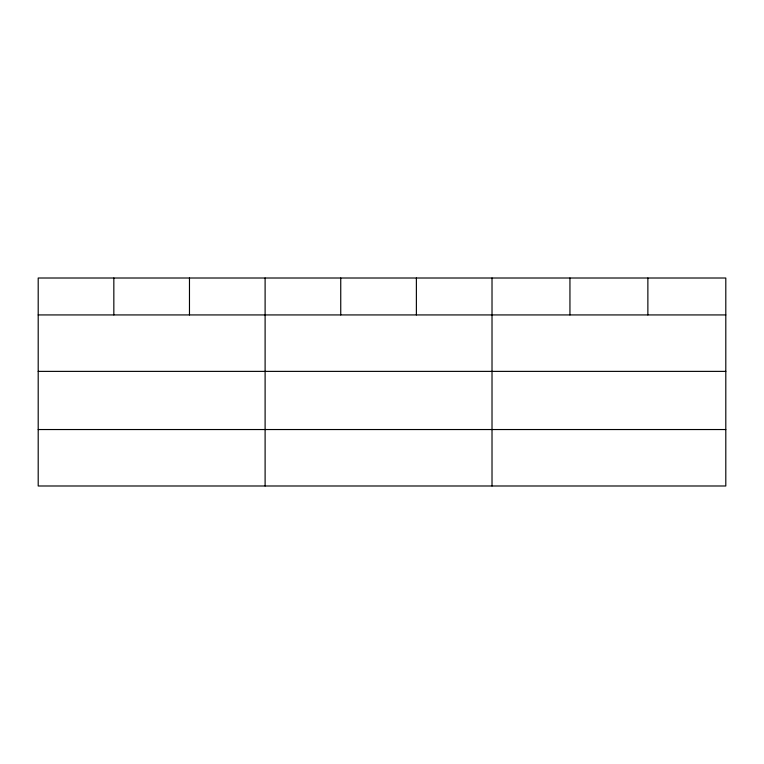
<?xml version="1.0" encoding="UTF-8"?>
<svg xmlns="http://www.w3.org/2000/svg" width="764" height="764" viewBox="0 0 764 764"><rect width="100%" height="100%" fill="white"/><g stroke="black" fill="none" stroke-linecap="round" stroke-linejoin="round"><path stroke-width="1.15" d="M725.8 371.38L725.8 278.01L38.2 278.01L38.2 485.99L725.8 485.99L725.8 371.38L38.2 371.38M38.2 314.93L725.8 314.93M38.2 429.54L725.8 429.54M647.872 278.01L647.872 314.93M569.944 278.01L569.944 314.93M492.016 278.01L492.016 485.99M416.38 278.01L416.38 314.93M340.744 278.01L340.744 314.93M265.108 278.01L265.108 485.99M189.472 278.01L189.472 314.93M113.836 278.01L113.836 314.93"/></g></svg>
